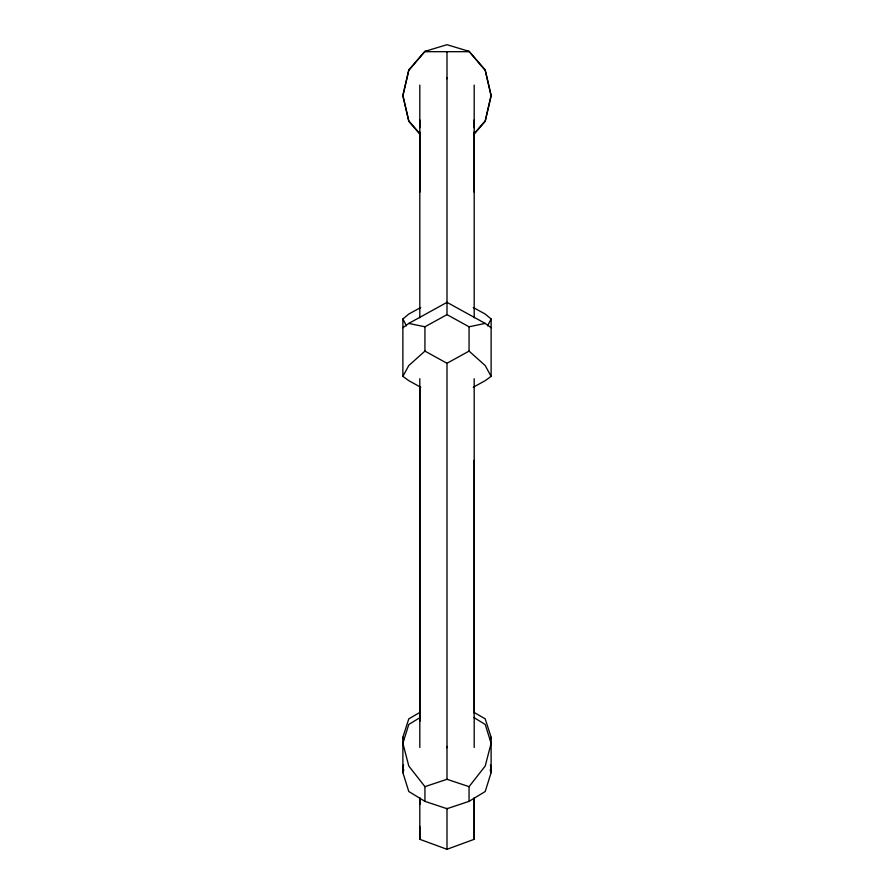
<?xml version="1.0" encoding="UTF-8"?>
<svg xmlns="http://www.w3.org/2000/svg" width="894" height="894" viewBox="0 0 894 894"><rect width="100%" height="100%" fill="white"/><g stroke="black" fill="none" stroke-linecap="round" stroke-linejoin="round"><path stroke-width="1.34" d="M474.189 839.31L474.189 797.984L474.189 839.31L447 849.3L419.811 839.31L419.811 797.984L419.811 804.499M419.811 386.454L419.811 747.451M419.811 192.21L419.811 131.966M419.811 127.719L419.811 119.897M419.811 85.064L419.811 317.817M420.325 717.424L408.793 724.453L402.881 743.283L408.793 766.046L424.941 786.653L447 779.3L447 746.434M485.207 323.416L469.059 326.791L447 314.632L447 302.351L485.207 323.416L491.119 327.718M447 77.823L447 302.977M474.2 713.244L474.2 460.242M474.189 192.21L474.189 131.966M474.189 127.719L474.189 119.897M474.189 85.064L474.189 317.817M473.675 712.172L485.207 718.854L491.119 737.226L491.119 772.684L485.207 791.514L469.059 801.359L447 808.712L424.941 801.359L408.793 791.514L402.881 772.684L403.574 770.013M403.574 765.052L402.881 767.7L403.73 770.326M490.426 739.863L491.119 737.226M402.881 772.684L402.881 737.226L408.793 718.854L420.325 712.172M490.27 770.326L491.119 767.7L490.426 765.052M487.565 325.841L491.119 318.99L485.207 314.04L473.261 307.514M420.739 387.247L408.793 380.665L402.881 376.363L408.793 365.545L424.941 351.107L424.941 326.791L447 314.632M469.059 801.359L469.059 786.653L485.207 766.046L491.119 743.283L485.207 724.453L473.675 717.424M473.541 134.368L485.207 120.824L491.119 95.312L485.207 69.888L469.059 51.36L447 44.7L424.941 51.36L408.793 70.447L402.881 95.96L408.793 121.394L420.459 134.77M473.541 134.77L485.207 121.394L491.119 95.96L485.207 70.447L469.059 51.36L466.299 51.338M402.881 376.363L402.881 318.99L408.793 314.04L420.739 307.514M402.881 327.718L408.793 323.416L447 302.351M491.119 318.99L491.119 376.363L485.207 380.665L473.261 387.247M424.941 351.107L447 363.277L469.059 351.107L469.059 326.791M427.701 51.338L424.941 51.36L408.793 69.888L402.881 95.312L408.793 120.824L420.459 134.368M424.941 51.684L469.059 51.684M408.793 323.416L424.941 326.791M447 779.3L469.059 786.653M469.059 351.107L485.207 365.545L491.119 376.363M402.881 318.99L406.435 325.841M402.881 737.226L403.574 739.863M490.426 770.013L491.119 772.684M474.189 378.721L474.189 747.451M447 51.852L447 78.806M447 363.277L447 747.719M447 808.277L447 849.3M424.941 786.653L424.941 801.359M419.811 378.721L419.811 721.458M419.811 826.391L419.811 839.31"/></g></svg>
